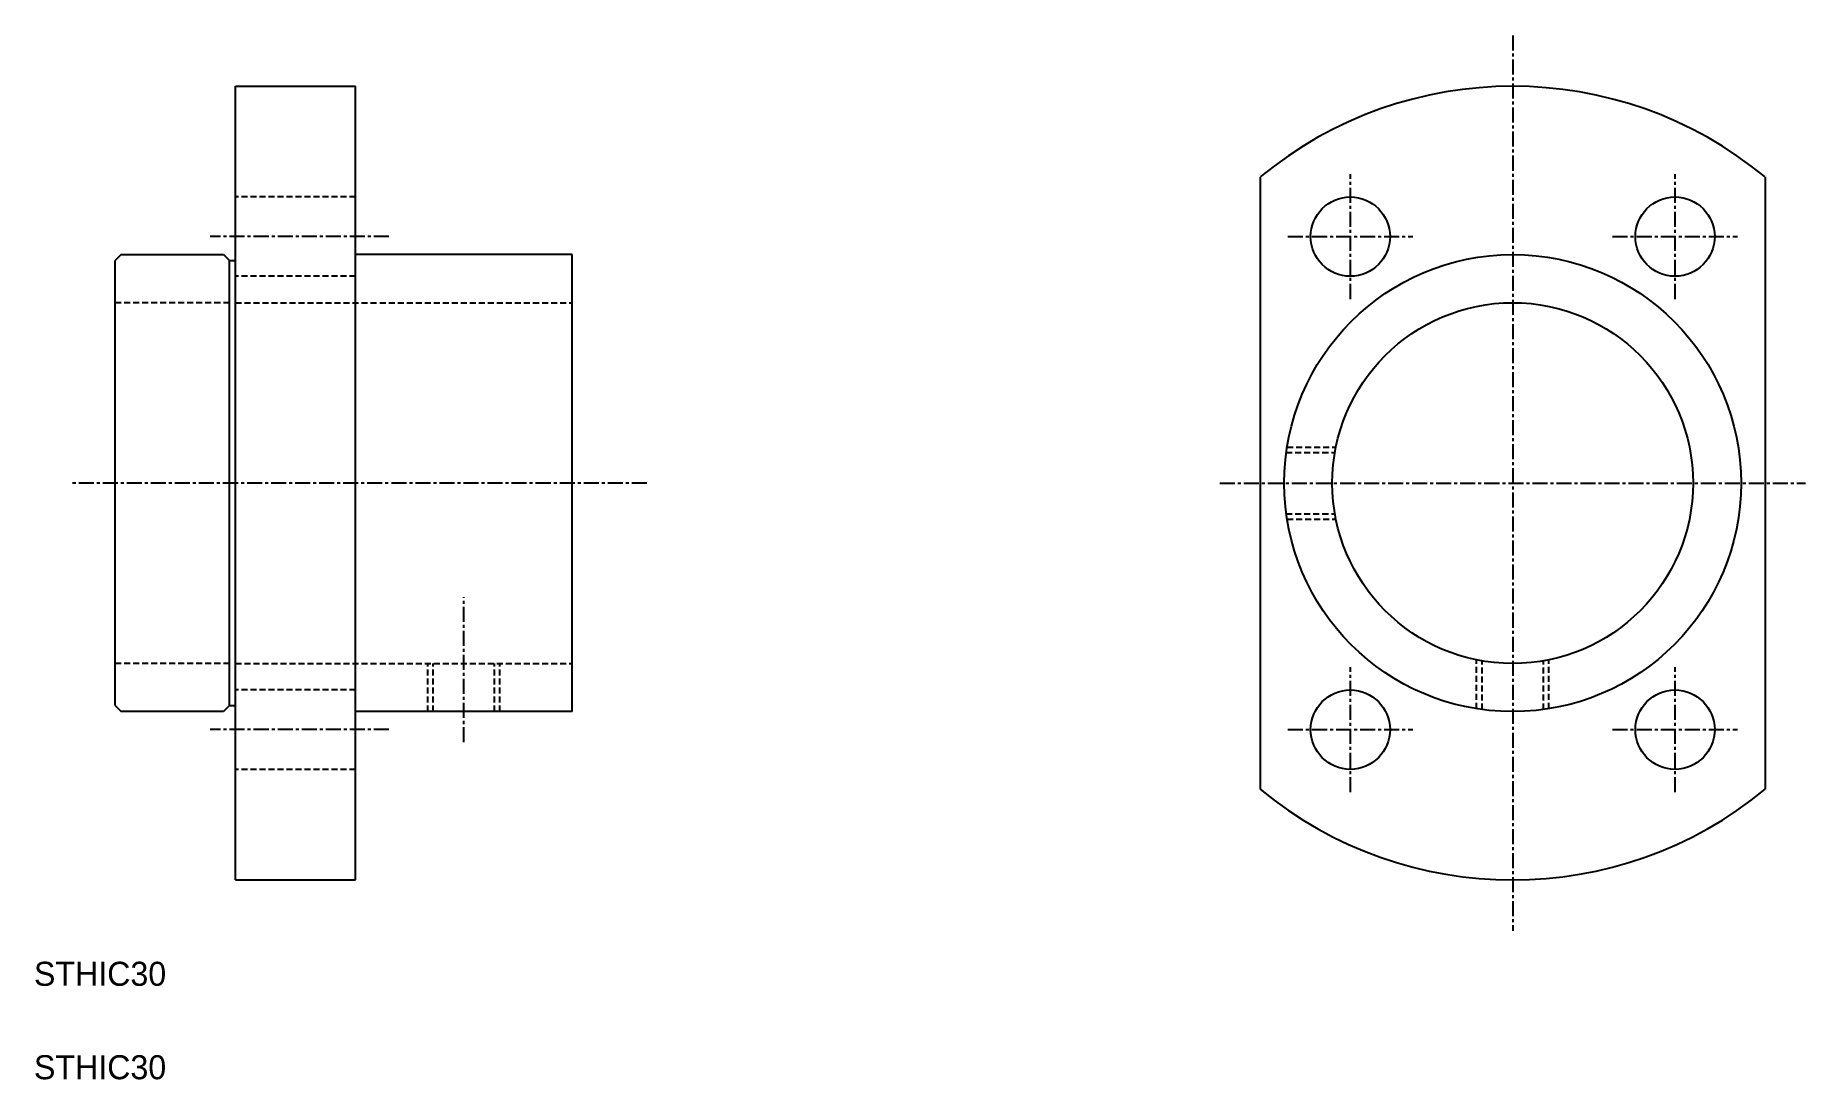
# Model space of a CAD drawing. Extents: x 10 to 157, y 10 to 97.
import ezdxf

# ---------------------------------------------------------------- set-up
doc = ezdxf.new("R2010")
doc.units = 0
doc.linetypes.add('CENTER', pattern=[2, 1.25, -0.25, 0.25, -0.25])
doc.linetypes.add('DASHED', pattern=[0.75, 0.5, -0.25])
doc.layers.get('0').update_dxf_attribs({"linetype": 'CONTINUOUS'})
doc.layers.add('CENTER', color=1, linetype='CENTER')

msp = doc.modelspace()

# ---------------------------------------------------------------- linework, layer by layer
at = {"color": 7, "linetype": 'CONTINUOUS'}
for p, q in [((26.75, 26.57), (26.75, 92.57)), ((26.75, 92.57), (36.75, 92.57)), ((36.75, 26.57), (36.75, 92.57)), ((111.97, 85.02), (111.97, 34.11)), ((153.97, 85.02), (153.97, 34.11)), ((17.25, 78.57), (16.75, 78.07)), ((16.75, 41.07), (16.75, 78.07)), ((17.25, 78.57), (25.75, 78.57)), ((25.75, 78.57), (26.25, 78.07)), ((26.25, 41.07), (26.25, 78.07)), ((26.25, 78.07), (26.75, 78.07)), ((54.75, 78.57), (36.75, 78.57)), ((54.75, 40.57), (54.75, 78.57)), ((16.75, 41.07), (17.25, 40.57)), ((25.75, 40.57), (17.25, 40.57)), ((26.25, 41.07), (25.75, 40.57)), ((26.25, 41.07), (26.75, 41.07)), ((54.75, 40.57), (36.75, 40.57)), ((26.75, 26.57), (36.75, 26.57))]:
    msp.add_line(p, q, dxfattribs=at)
at = {"color": 3, "linetype": 'DASHED'}
for p, q in [((36.75, 83.37), (26.75, 83.37)), ((36.75, 76.77), (26.75, 76.77)), ((26.25, 74.57), (16.75, 74.57)), ((26.75, 74.57), (54.75, 74.57)), ((114.14, 62.12), (118.19, 62.12)), ((114.21, 62.57), (118.27, 62.57)), ((114.14, 57.02), (118.19, 57.02)), ((114.21, 56.57), (118.27, 56.57)), ((26.25, 44.57), (16.75, 44.57)), ((26.75, 44.57), (54.75, 44.57)), ((42.75, 40.57), (42.75, 44.57)), ((43.2, 40.57), (43.2, 44.57)), ((48.3, 40.57), (48.3, 44.57)), ((48.75, 40.57), (48.75, 44.57)), ((129.97, 40.8), (129.97, 44.87)), ((130.42, 40.74), (130.42, 44.78)), ((135.52, 40.74), (135.52, 44.78)), ((135.97, 40.8), (135.97, 44.87)), ((36.75, 42.37), (26.75, 42.37)), ((36.75, 35.77), (26.75, 35.77))]:
    msp.add_line(p, q, dxfattribs=at)
at = {"color": 7, "linetype": 'CONTINUOUS'}
for centre, radius in [((119.47, 80.07), 3.3), ((146.47, 80.07), 3.3), ((132.97, 59.57), 19), ((132.97, 59.57), 15), ((119.47, 39.07), 3.3), ((146.47, 39.07), 3.3)]:
    msp.add_circle(centre, radius, dxfattribs=at)
for start, end in [(50.4788, 129.5212), (230.4788, 309.5212)]:
    msp.add_arc((132.97, 59.57), 33, start, end, dxfattribs=at)
at = {"layer": 'CENTER', "color": 1, "linetype": 'CENTER'}
for p, q in [((132.97, 96.8), (132.97, 22.33)), ((119.47, 74.88), (119.47, 85.26)), ((146.47, 74.88), (146.47, 85.26)), ((39.52, 80.07), (24.66, 80.07)), ((114.28, 80.07), (124.66, 80.07)), ((141.28, 80.07), (151.66, 80.07)), ((60.97, 59.57), (13.2, 59.57)), ((108.61, 59.57), (157.33, 59.57)), ((45.75, 38.04), (45.75, 50.08)), ((119.47, 33.88), (119.47, 44.26)), ((146.47, 33.88), (146.47, 44.26)), ((39.52, 39.07), (24.66, 39.07)), ((114.28, 39.07), (124.66, 39.07)), ((141.28, 39.07), (151.66, 39.07))]:
    msp.add_line(p, q, dxfattribs=at)

# ---------------------------------------------------------------- texts
at = {"color": 7, "linetype": 'CONTINUOUS'}
for p in [(10, 17.77), (10, 10)]:
    msp.add_text('STHIC30', height=2, dxfattribs=at).set_placement(p)

doc.saveas('drawing.dxf')
